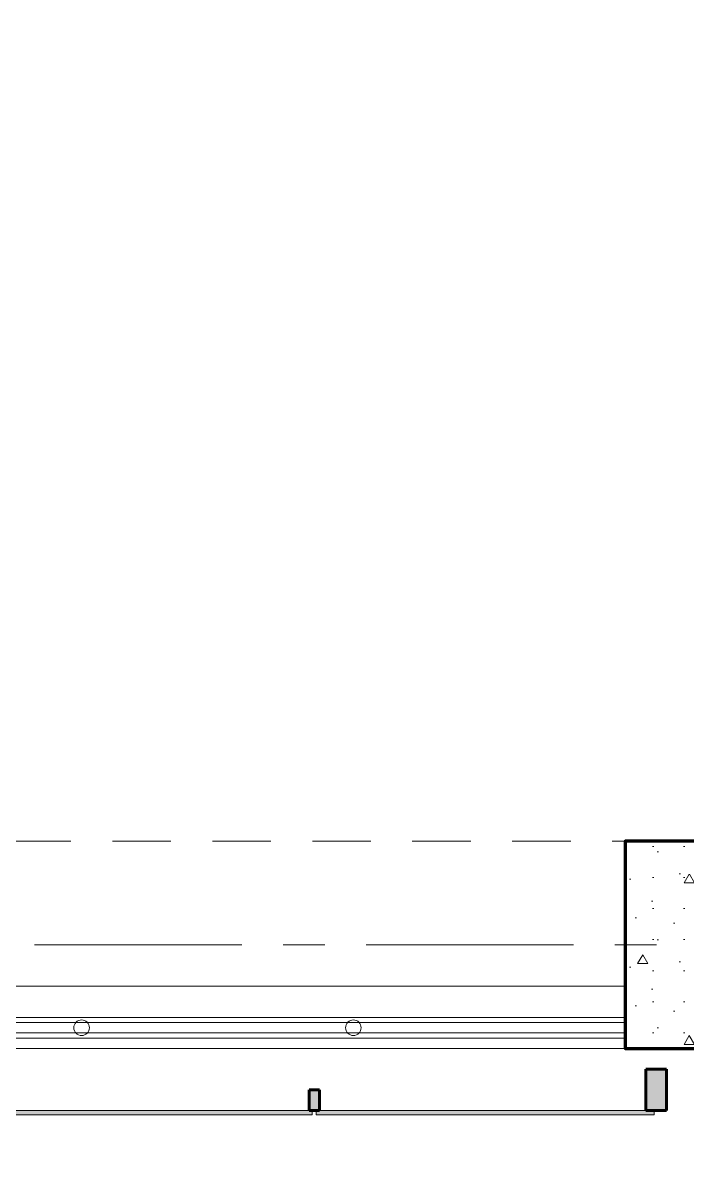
# Model space of a CAD drawing. Header units: inches. Extents: x -38 to 5698, y -33 to 92.
# Drawn here: x 312.917 to 314.52, y 6.937 to 9.675 of the extents above; entities that cross this region are included whole.
import ezdxf

# ---------------------------------------------------------------- set-up
doc = ezdxf.new("R2010")
doc.units = ezdxf.units.IN
doc.header["$MEASUREMENT"] = 0
doc.set_wipeout_variables(frame=1)
for name, pattern in [('Hidden Line', [0.195611, 0.141111, -0.0545]), ('Punto & Raya', [0.65, 0.5, -0.075, 0, -0.075]), ('Wipeout_Contour', [1, 0, -1])]:
    doc.linetypes.add(name, pattern=pattern)
for name, color, linetype in [('02 _ ARQ _ ALB _ Ejes Generales', 7, 'Continuous'), ('02 _ ARQ _ ZON _ Espacio.3D', 7, 'Continuous'), ('08 _ STR _ EXT _ 06 Columnas', 7, 'Continuous'), ('08 _ STR _ EXT _ 07 Losa Aligerada', 7, 'Continuous'), ('08 _ STR _ EXT _ 09 Vigas', 7, 'Continuous'), ('Acabado - Muros', 7, 'Continuous'), ('Estructura - 04 MURO', 253, 'Continuous'), ('Interior - Escaleras & Barandillas', 7, 'Continuous')]:
    doc.layers.add(name, color=color, linetype=linetype)

msp = doc.modelspace()

# ---------------------------------------------------------------- hatches: boundary and pattern name
at = {"layer": 'Acabado - Muros', "linetype": 'Continuous', "lineweight": 0}
for points in [[(314.42, 7.15), (314.42, 7.05), (314.47, 7.05), (314.47, 7.15)], [(313.6075, 7.1), (313.6075, 7.05), (313.6325, 7.05), (313.6325, 7.1)]]:
    msp.add_hatch(color=254, dxfattribs=at).paths.add_polyline_path(points)
at = {"layer": 'Acabado - Muros', "linetype": 'Continuous', "lineweight": 9}
for points in [[(312.425, 7.04), (313.615, 7.04), (313.615, 7.05), (312.425, 7.05)], [(313.625, 7.04), (314.44, 7.04), (314.44, 7.05), (313.625, 7.05)]]:
    msp.add_hatch(color=250, dxfattribs=at).paths.add_polyline_path(points)

# ---------------------------------------------------------------- linework, layer by layer
at = {"layer": '02 _ ARQ _ ALB _ Ejes Generales', "color": 252, "linetype": 'Punto & Raya', "lineweight": 13}
msp.add_line((283.3454, 7.45), (332.07, 7.45), dxfattribs=at)
at = {"layer": '02 _ ARQ _ ZON _ Espacio.3D', "color": 254, "linetype": 'Continuous', "lineweight": 0, "flags": 128}
msp.add_lwpolyline([(307.57, 8.1), (308.07, 8.1), (308.07, 7.7), (308.47, 7.7), (308.47, 7.35), (314.37, 7.35), (314.37, 7.7), (314.57, 7.7), (314.57, 8.1), (315.07, 8.1), (315.07, 7.7), (321.17, 7.7), (321.17, 16.9), (320.97, 16.9), (320.97, 17.4), (315.0696, 17.35), (315.07, 16.5), (314.57, 16.5), (314.5696, 17.15), (308.07, 17.15), (308.07, 16.5), (307.57, 16.5)], dxfattribs=at)
at = {"layer": '08 _ STR _ EXT _ 07 Losa Aligerada', "color": 7, "linetype": 'Continuous', "lineweight": 18, "flags": 128}
msp.add_lwpolyline([(291.2937, 6.3), (302.1003, 6.3), (302.1003, 6.2005), (307.2981, 6.2005), (307.2981, 7.2), (314.57, 7.2), (314.57, 5.6637), (315.7699, 5.6637), (315.7699, 4.2), (320.8699, 4.2), (320.8699, 5.6637), (322.07, 5.6637)], dxfattribs=at)
at = {"layer": '08 _ STR _ EXT _ 09 Vigas', "color": 251, "linetype": 'Hidden Line', "lineweight": 13}
msp.add_line((308.07, 7.7), (314.57, 7.7), dxfattribs=at)
at = {"layer": 'Acabado - Muros', "color": 7, "linetype": 'Continuous', "lineweight": 60}
for p, q in [((314.47, 7.15), (314.42, 7.15)), ((314.42, 7.15), (314.42, 7.05)), ((314.47, 7.15), (314.47, 7.05)), ((313.6325, 7.1), (313.6075, 7.1)), ((313.6075, 7.1), (313.6075, 7.05)), ((313.6325, 7.1), (313.6325, 7.05)), ((313.6325, 7.05), (313.6075, 7.05)), ((314.47, 7.05), (314.42, 7.05))]:
    msp.add_line(p, q, dxfattribs=at)
at = {"layer": 'Acabado - Muros', "color": 7, "linetype": 'Continuous', "lineweight": 13, "flags": 128}
for points in [[(312.425, 7.04), (312.425, 7.05), (313.615, 7.05), (313.615, 7.04)], [(313.625, 7.04), (313.625, 7.05), (314.44, 7.05), (314.44, 7.04)]]:
    msp.add_lwpolyline(points, close=True, dxfattribs=at)

# ---------------------------------------------------------------- next in the draw order: wipeouts: each hides what was drawn before it
at = {"color": 254, "linetype": 'Wipeout_Contour', "lineweight": 0, "ltscale": 9784.431709}
msp.add_wipeout([(308.47, 7.2), (314.37, 7.2), (314.37, 7.35), (308.47, 7.35)], dxfattribs=at).dxf.layer = 'Estructura - 04 MURO'

# ---------------------------------------------------------------- next in the draw order: hatches: boundary and pattern name
at = {"layer": '08 _ STR _ EXT _ 06 Columnas', "linetype": 'Continuous', "lineweight": 9}
h = msp.add_hatch(dxfattribs=at)
h.set_pattern_fill('HORMIGÓN_EN_MASA_0002', style=0, pattern_type=2)
h.set_pattern_definition([(0, (277.50004, 6e-09), (0, 0.3897114), [0.024375, -0.200625]), (0, (277.61254, 0.19486), (0, 0.3897114), [0.024375, -0.200625]), (60, (277.50004, 6e-09), (-0.3375, 0.1948557), [0.024375, -0.200625]), (60, (277.72504, 6e-09), (-0.3375, 0.1948557), [0.024375, -0.200625]), (120, (277.5244, 6e-09), (0.3375, 0.1948557), [0.024375, -0.200625]), (120, (277.7494, 6e-09), (0.3375, 0.1948557), [0.024375, -0.200625]), (0, (277.50004, 0.0375), (0, 0.075), [0, -0.075, 0, -0.1125]), (45, (277.53754, 0.0375), (-0.05303301, 0.05303301), [0, -0.05625, 0, -0.09375])])
h.paths.add_polyline_path([(314.37, 7.2), (314.57, 7.2), (314.77, 7.2), (315.27, 7.2), (315.27, 7.7), (315.07, 7.7), (315.07, 8.1), (314.57, 8.1), (314.57, 7.7), (314.37, 7.7)])

# ---------------------------------------------------------------- next in the draw order: linework, layer by layer
at = {"layer": '08 _ STR _ EXT _ 06 Columnas', "color": 7, "linetype": 'Continuous', "lineweight": 80, "flags": 128}
msp.add_lwpolyline([(314.77, 7.2), (315.27, 7.2), (315.27, 7.7), (315.07, 7.7), (315.07, 8.1), (314.57, 8.1), (314.57, 7.7), (314.37, 7.7), (314.37, 7.2), (314.57, 7.2)], dxfattribs=at)
at = {"layer": '08 _ STR _ EXT _ 09 Vigas', "color": 251, "linetype": 'Hidden Line', "lineweight": 13}
msp.add_line((287.07, 7.2), (329.07, 7.2), dxfattribs=at)
at = {"layer": 'Estructura - 04 MURO', "color": 7, "linetype": 'Continuous', "lineweight": 13, "flags": 128}
for points in [[(314.37, 7.35), (308.47, 7.35)], [(308.47, 7.2), (314.37, 7.2)]]:
    msp.add_lwpolyline(points, dxfattribs=at)
at = {"layer": 'Interior - Escaleras & Barandillas', "color": 161, "linetype": 'Continuous', "lineweight": 13, "flags": 128}
for points in [[(314.37, 7.225), (314.37, 7.275), (308.47, 7.275), (308.47, 7.225)], [(314.37, 7.2375), (314.37, 7.2625), (308.47, 7.2625), (308.47, 7.2375)], [(314.37, 7.2375), (314.37, 7.2625), (308.47, 7.2625), (308.47, 7.2375)], [(314.37, 7.2375), (314.37, 7.2625), (308.47, 7.2625), (308.47, 7.2375)]]:
    msp.add_lwpolyline(points, close=True, dxfattribs=at)
for points in [[(313.0589, 7.2688, 1), (313.0589, 7.2313, 1)], [(313.7145, 7.2688, 1), (313.7145, 7.2313, 1)]]:
    msp.add_lwpolyline(points, format="xyb", close=True, dxfattribs=at)

doc.saveas('drawing.dxf')
